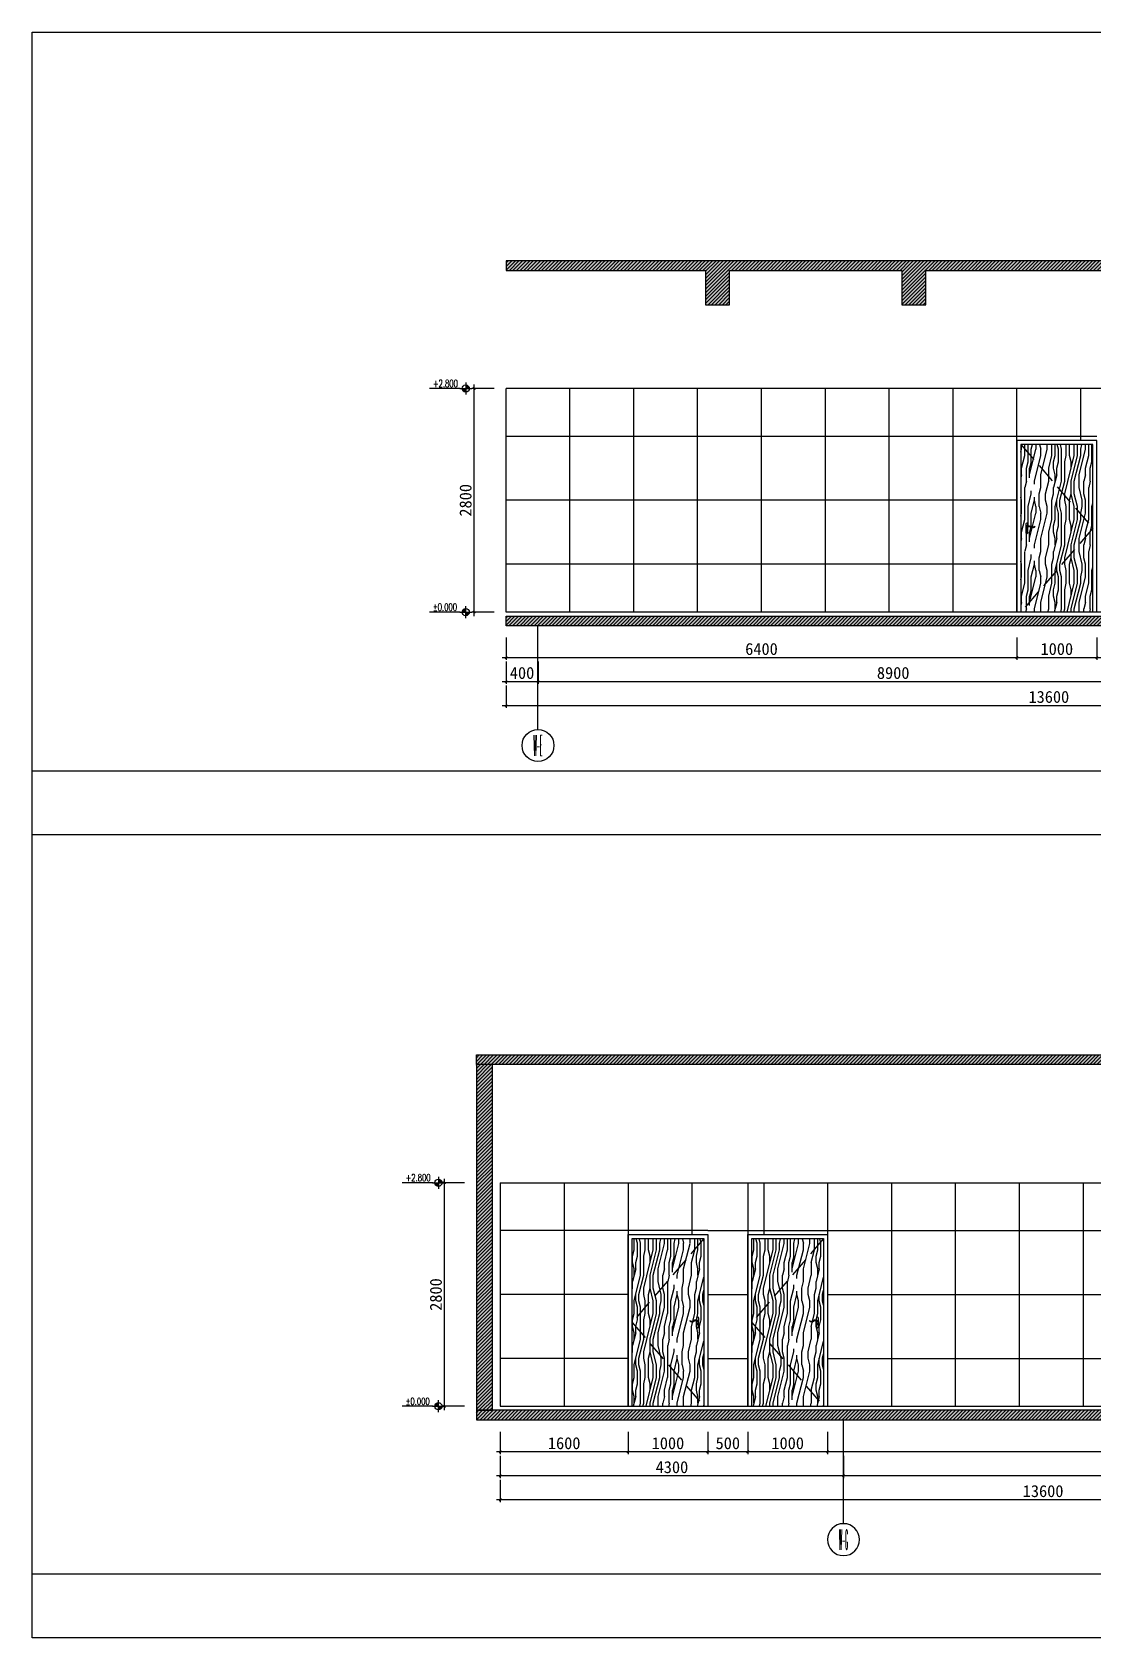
# Model space of a CAD drawing. Header units: millimetres. Extents: x 110215 to 630040, y -488650 to 141897.
# Drawn here: x 604495 to 617785, y 121786 to 141897 of the extents above; entities that cross this region are included whole.
import ezdxf
from ezdxf.enums import TextEntityAlignment as Align

# ---------------------------------------------------------------- set-up
doc = ezdxf.new("R2010")
doc.units = ezdxf.units.MM
doc.header["$LTSCALE"] = 1000
doc.linetypes.add('DASH', pattern=[0.35, 0.25, -0.1])
doc.layers.get('Defpoints').update_dxf_attribs({"color": 2})
for name, color, linetype in [('0-118标注', 2, 'Continuous'), ('0-140a立面通高转折线', 2, 'Continuous'), ('0-140c立面材料填充', 250, 'Continuous'), ('0-140d立面材料分隔', 146, 'Continuous'), ('0-140立面图剖切线', 4, 'Continuous')]:
    doc.layers.add(name, color=color, linetype=linetype)
doc.styles.add('_TCH_AXIS', font='COMPLEX', dxfattribs={"bigfont": 'GBCBIG'})
doc.styles.add('COMPLEX', font='COMPLEX')
doc.styles.add('DIM_FONT', font='SIMPLEX', dxfattribs={"width": 0.7, "bigfont": 'GBCBIG'})
doc.styles.add('黑体', font='simhei.ttf')
doc.dimstyles.new('50', dxfattribs={"dimscale": 50, "dimtxt": 3, "dimasz": 0.6, "dimexe": 0.6, "dimexo": 0.6, "dimtad": 1, "dimdec": 0, "dimdsep": 46, "dimtxsty": '黑体', "dimblk1": 'ARCHTICK', "dimblk2": 'ARCHTICK', "dimsah": 1, "dimcen": 0, "dimdle": 1, "dimclrd": 251, "dimclre": 251, "dimclrt": 2, "dimadec": 0, "dimazin": 0, "dimtfac": 1, "dimtdec": 0, "dimtix": 1, "dimtmove": 2, "dimatfit": 3, "dimldrblk": 'DOT', "dimfxl": 0, "dimtolj": 1, "dimtzin": 0, "dimarcsym": 0})
pattern_1 = [(45, (-52681, -10277.542), (-22.4506403, 22.4506403), [])]
pattern_2 = [(50, (-52681, -10277.54), (182.18467, -15.939086), [19.05, -209.55]), (355, (-52681, -10277.54), (-35.24342, 191.056845), [15.24, -167.640584]), (100.451445, (-52665.82, -10278.87), (146.941247, 175.11775), [16.19001, -178.090245]), (46.1842, (-52681, -10226.74), (271.07904, -42.04233), [28.575, -314.325]), (96.635558, (-52658.4, -10230.25), (237.40413, 247.42612), [24.28502, -267.13561]), (351.18415, (-52681, -10226.74), (237.40413, 247.42612), [22.85997, -251.45973]), (21, (-52655.6, -10239.44), (151.61439, -102.265198), [19.05, -209.55]), (326, (-52655.6, -10239.44), (61.80203, 184.187966), [15.24, -167.64]), (71.451445, (-52642.97, -10247.96), (213.41642, 81.92277), [16.19001, -178.08994]), (37.5, (-52681, -10277.54), (3.088603, 84.555039), [0, -165.608, 0, -170.18, 0, -168.275]), (7.5, (-52681, -10277.54), (66.819663, 100.180575), [0, -97.028, 0, -161.798, 0, -64.135]), (327.5, (-52737.64, -10277.54), (135.590595, -5.728744), [0, -63.5, 0, -198.12, 0, -262.89]), (317.5, (-52763.04, -10277.54), (148.129181, 25.426491), [0, -82.55, 0, -131.572, 0, -186.69])]

# ---------------------------------------------------------------- blocks, each defined once
blk = doc.blocks.new('_ArchTick')
at = {"color": 0, "linetype": 'ByBlock', "const_width": 0.4}
blk.add_lwpolyline([(-0.5, -0.5), (0.5, 0.5)], dxfattribs=at)
blk = doc.blocks.new('*D575')
at = {"color": 251, "lineweight": -2, "transparency": 16777216}
for p, q in [((610433, 134313), (610433, 134033)), ((616833, 134313), (616833, 134033)), ((610383, 134063), (616883, 134063))]:
    blk.add_line(p, q, dxfattribs=at)
at = {"layer": 'Defpoints', "color": 0, "transparency": 16777216}
for p in [(610433, 134463), (616833, 134463), (616833, 134063)]:
    blk.add_point(p, dxfattribs=at)
at = {"color": 251, "lineweight": -2, "transparency": 16777216, "xscale": 30, "yscale": 30, "zscale": 30, "rotation": 180}
blk.add_blockref('_ArchTick', (610433, 134063), dxfattribs=at)
at = {"color": 251, "lineweight": -2, "transparency": 16777216, "xscale": 30, "yscale": 30, "zscale": 30}
blk.add_blockref('_ArchTick', (616833, 134063), dxfattribs=at)
at = {"color": 2, "transparency": 16777216, "insert": (613633, 134170), "char_height": 150, "attachment_point": 5, "style": '黑体'}
blk.add_mtext('\\A1;6400', dxfattribs=at)
blk = doc.blocks.new('_DOT')
at = {"color": 0, "linetype": 'ByBlock'}
blk.add_line((-0.5, 0), (-1, 0), dxfattribs=at)
at = {"color": 0, "linetype": 'ByBlock', "const_width": 0.5}
blk.add_lwpolyline([(-0.25, 0, 1), (0.25, 0, 1)], format="xyb", close=True, dxfattribs=at)
blk = doc.blocks.new('*D576')
at = {"color": 251, "lineweight": -2, "transparency": 16777216}
for p, q in [((616833, 134313), (616833, 134033)), ((617833, 134313), (617833, 134033)), ((616783, 134063), (617883, 134063))]:
    blk.add_line(p, q, dxfattribs=at)
at = {"layer": 'Defpoints', "color": 0, "transparency": 16777216}
for p in [(616833, 134463), (617833, 134463), (617833, 134063)]:
    blk.add_point(p, dxfattribs=at)
at = {"color": 251, "lineweight": -2, "transparency": 16777216, "xscale": 30, "yscale": 30, "zscale": 30, "rotation": 180}
blk.add_blockref('_ArchTick', (616833, 134063), dxfattribs=at)
at = {"color": 251, "lineweight": -2, "transparency": 16777216, "xscale": 30, "yscale": 30, "zscale": 30}
blk.add_blockref('_ArchTick', (617833, 134063), dxfattribs=at)
at = {"color": 2, "transparency": 16777216, "insert": (617333, 134170), "char_height": 150, "attachment_point": 5, "style": '黑体'}
blk.add_mtext('\\A1;1000', dxfattribs=at)
blk = doc.blocks.new('*D581')
at = {"color": 251, "lineweight": -2, "transparency": 16777216}
for p, q in [((610433, 134013), (610433, 133733)), ((610833, 134013), (610833, 133733)), ((610383, 133763), (610883, 133763))]:
    blk.add_line(p, q, dxfattribs=at)
at = {"layer": 'Defpoints', "color": 0, "transparency": 16777216}
for p in [(610433, 134063), (610833, 134063), (610833, 133763)]:
    blk.add_point(p, dxfattribs=at)
at = {"color": 251, "lineweight": -2, "transparency": 16777216, "xscale": 30, "yscale": 30, "zscale": 30, "rotation": 180}
blk.add_blockref('_ArchTick', (610433, 133763), dxfattribs=at)
at = {"color": 251, "lineweight": -2, "transparency": 16777216, "xscale": 30, "yscale": 30, "zscale": 30}
blk.add_blockref('_ArchTick', (610833, 133763), dxfattribs=at)
at = {"color": 2, "transparency": 16777216, "insert": (610633, 133870), "char_height": 150, "attachment_point": 5, "style": '黑体'}
blk.add_mtext('\\A1;400', dxfattribs=at)
blk = doc.blocks.new('*D582')
at = {"color": 251, "lineweight": -2, "transparency": 16777216}
for p, q in [((610833, 134013), (610833, 133733)), ((619733, 134013), (619733, 133733)), ((610783, 133763), (619783, 133763))]:
    blk.add_line(p, q, dxfattribs=at)
at = {"layer": 'Defpoints', "color": 0, "transparency": 16777216}
for p in [(610833, 134063), (619733, 134063), (619733, 133763)]:
    blk.add_point(p, dxfattribs=at)
at = {"color": 251, "lineweight": -2, "transparency": 16777216, "xscale": 30, "yscale": 30, "zscale": 30, "rotation": 180}
blk.add_blockref('_ArchTick', (610833, 133763), dxfattribs=at)
at = {"color": 251, "lineweight": -2, "transparency": 16777216, "xscale": 30, "yscale": 30, "zscale": 30}
blk.add_blockref('_ArchTick', (619733, 133763), dxfattribs=at)
at = {"color": 2, "transparency": 16777216, "insert": (615283, 133870), "char_height": 150, "attachment_point": 5, "style": '黑体'}
blk.add_mtext('\\A1;8900', dxfattribs=at)
blk = doc.blocks.new('*D584')
at = {"color": 251, "lineweight": -2, "transparency": 16777216}
for p, q in [((610433, 133713), (610433, 133433)), ((624033, 133713), (624033, 133433)), ((610383, 133463), (624083, 133463))]:
    blk.add_line(p, q, dxfattribs=at)
at = {"layer": 'Defpoints', "color": 0, "transparency": 16777216}
for p in [(610433, 133763), (624033, 133763), (624033, 133463)]:
    blk.add_point(p, dxfattribs=at)
at = {"color": 251, "lineweight": -2, "transparency": 16777216, "xscale": 30, "yscale": 30, "zscale": 30, "rotation": 180}
blk.add_blockref('_ArchTick', (610433, 133463), dxfattribs=at)
at = {"color": 251, "lineweight": -2, "transparency": 16777216, "xscale": 30, "yscale": 30, "zscale": 30}
blk.add_blockref('_ArchTick', (624033, 133463), dxfattribs=at)
at = {"color": 2, "transparency": 16777216, "insert": (617233, 133570), "char_height": 150, "attachment_point": 5, "style": '黑体'}
blk.add_mtext('\\A1;13600', dxfattribs=at)
blk = doc.blocks.new('_AXISO')
blk.add_circle((0, 0), 0.5)
at = {"style": 'COMPLEX', "width": 1.041667}
blk.add_attdef('A', text='', height=0.56, dxfattribs=at).set_placement((-0.25, -0.28), (0.25, -0.28), align=Align.FIT)
blk = doc.blocks.new('*D585')
at = {"color": 251, "lineweight": -2, "transparency": 16777216}
for p, q in [((610283, 137433), (610003, 137433)), ((610033, 134583), (610033, 137483)), ((610283, 134633), (610003, 134633))]:
    blk.add_line(p, q, dxfattribs=at)
at = {"layer": 'Defpoints', "color": 0, "transparency": 16777216}
for p in [(610033, 137433), (610433, 137433), (610433, 134633)]:
    blk.add_point(p, dxfattribs=at)
at = {"color": 251, "lineweight": -2, "transparency": 16777216, "xscale": 30, "yscale": 30, "zscale": 30}
for p, rotation in [((610033, 137433), 90), ((610033, 134633), 270)]:
    blk.add_blockref('_ArchTick', p, dxfattribs=dict(at, rotation=rotation))
at = {"color": 2, "transparency": 16777216, "insert": (609926, 136033), "char_height": 150, "attachment_point": 5, "rotation": 90, "style": '黑体'}
blk.add_mtext('\\A1;2800', dxfattribs=at)
blk = doc.blocks.new('*D586')
at = {"color": 251, "lineweight": -2, "transparency": 16777216}
for p, q in [((614461, 124366), (614461, 124086)), ((623961, 124366), (623961, 124086)), ((624011, 124116), (614411, 124116))]:
    blk.add_line(p, q, dxfattribs=at)
at = {"layer": 'Defpoints', "color": 0, "transparency": 16777216}
for p in [(614461, 124516), (623961, 124516), (614461, 124116)]:
    blk.add_point(p, dxfattribs=at)
at = {"color": 251, "lineweight": -2, "transparency": 16777216, "xscale": 30, "yscale": 30, "zscale": 30, "rotation": 180}
blk.add_blockref('_ArchTick', (614461, 124116), dxfattribs=at)
at = {"color": 251, "lineweight": -2, "transparency": 16777216, "xscale": 30, "yscale": 30, "zscale": 30}
blk.add_blockref('_ArchTick', (623961, 124116), dxfattribs=at)
at = {"color": 2, "transparency": 16777216, "insert": (619211, 124223), "char_height": 150, "attachment_point": 5, "style": '黑体'}
blk.add_mtext('\\A1;9500', dxfattribs=at)
blk = doc.blocks.new('*D587')
at = {"color": 251, "lineweight": -2, "transparency": 16777216}
for p, q in [((612961, 124366), (612961, 124086)), ((613461, 124366), (613461, 124086)), ((613511, 124116), (612911, 124116))]:
    blk.add_line(p, q, dxfattribs=at)
at = {"layer": 'Defpoints', "color": 0, "transparency": 16777216}
for p in [(612961, 124516), (613461, 124516), (612961, 124116)]:
    blk.add_point(p, dxfattribs=at)
at = {"color": 251, "lineweight": -2, "transparency": 16777216, "xscale": 30, "yscale": 30, "zscale": 30, "rotation": 180}
blk.add_blockref('_ArchTick', (612961, 124116), dxfattribs=at)
at = {"color": 251, "lineweight": -2, "transparency": 16777216, "xscale": 30, "yscale": 30, "zscale": 30}
blk.add_blockref('_ArchTick', (613461, 124116), dxfattribs=at)
at = {"color": 2, "transparency": 16777216, "insert": (613211, 124223), "char_height": 150, "attachment_point": 5, "style": '黑体'}
blk.add_mtext('\\A1;500', dxfattribs=at)
blk = doc.blocks.new('*D588')
at = {"color": 251, "lineweight": -2, "transparency": 16777216}
for p, q in [((611961, 124366), (611961, 124086)), ((612961, 124366), (612961, 124086)), ((613011, 124116), (611911, 124116))]:
    blk.add_line(p, q, dxfattribs=at)
at = {"layer": 'Defpoints', "color": 0, "transparency": 16777216}
for p in [(611961, 124516), (612961, 124516), (611961, 124116)]:
    blk.add_point(p, dxfattribs=at)
at = {"color": 251, "lineweight": -2, "transparency": 16777216, "xscale": 30, "yscale": 30, "zscale": 30, "rotation": 180}
blk.add_blockref('_ArchTick', (611961, 124116), dxfattribs=at)
at = {"color": 251, "lineweight": -2, "transparency": 16777216, "xscale": 30, "yscale": 30, "zscale": 30}
blk.add_blockref('_ArchTick', (612961, 124116), dxfattribs=at)
at = {"color": 2, "transparency": 16777216, "insert": (612461, 124223), "char_height": 150, "attachment_point": 5, "style": '黑体'}
blk.add_mtext('\\A1;1000', dxfattribs=at)
blk = doc.blocks.new('*D589')
at = {"color": 251, "lineweight": -2, "transparency": 16777216}
for p, q in [((610361, 124366), (610361, 124086)), ((611961, 124366), (611961, 124086)), ((612011, 124116), (610311, 124116))]:
    blk.add_line(p, q, dxfattribs=at)
at = {"layer": 'Defpoints', "color": 0, "transparency": 16777216}
for p in [(610361, 124516), (611961, 124516), (610361, 124116)]:
    blk.add_point(p, dxfattribs=at)
at = {"color": 251, "lineweight": -2, "transparency": 16777216, "xscale": 30, "yscale": 30, "zscale": 30, "rotation": 180}
blk.add_blockref('_ArchTick', (610361, 124116), dxfattribs=at)
at = {"color": 251, "lineweight": -2, "transparency": 16777216, "xscale": 30, "yscale": 30, "zscale": 30}
blk.add_blockref('_ArchTick', (611961, 124116), dxfattribs=at)
at = {"color": 2, "transparency": 16777216, "insert": (611161, 124223), "char_height": 150, "attachment_point": 5, "style": '黑体'}
blk.add_mtext('\\A1;1600', dxfattribs=at)
blk = doc.blocks.new('*D591')
at = {"color": 251, "lineweight": -2, "transparency": 16777216}
for p, q in [((614661, 124066), (614661, 123786)), ((623561, 124066), (623561, 123786)), ((623611, 123816), (614611, 123816))]:
    blk.add_line(p, q, dxfattribs=at)
at = {"layer": 'Defpoints', "color": 0, "transparency": 16777216}
for p in [(614661, 124116), (623561, 124116), (614661, 123816)]:
    blk.add_point(p, dxfattribs=at)
at = {"color": 251, "lineweight": -2, "transparency": 16777216, "xscale": 30, "yscale": 30, "zscale": 30, "rotation": 180}
blk.add_blockref('_ArchTick', (614661, 123816), dxfattribs=at)
at = {"color": 251, "lineweight": -2, "transparency": 16777216, "xscale": 30, "yscale": 30, "zscale": 30}
blk.add_blockref('_ArchTick', (623561, 123816), dxfattribs=at)
at = {"color": 2, "transparency": 16777216, "insert": (619111, 123923), "char_height": 150, "attachment_point": 5, "style": '黑体'}
blk.add_mtext('\\A1;8900', dxfattribs=at)
blk = doc.blocks.new('*D592')
at = {"color": 251, "lineweight": -2, "transparency": 16777216}
for p, q in [((610361, 124066), (610361, 123786)), ((614661, 124066), (614661, 123786)), ((614711, 123816), (610311, 123816))]:
    blk.add_line(p, q, dxfattribs=at)
at = {"layer": 'Defpoints', "color": 0, "transparency": 16777216}
for p in [(610361, 124116), (614661, 124116), (610361, 123816)]:
    blk.add_point(p, dxfattribs=at)
at = {"color": 251, "lineweight": -2, "transparency": 16777216, "xscale": 30, "yscale": 30, "zscale": 30, "rotation": 180}
blk.add_blockref('_ArchTick', (610361, 123816), dxfattribs=at)
at = {"color": 251, "lineweight": -2, "transparency": 16777216, "xscale": 30, "yscale": 30, "zscale": 30}
blk.add_blockref('_ArchTick', (614661, 123816), dxfattribs=at)
at = {"color": 2, "transparency": 16777216, "insert": (612511, 123923), "char_height": 150, "attachment_point": 5, "style": '黑体'}
blk.add_mtext('\\A1;4300', dxfattribs=at)
blk = doc.blocks.new('*D593')
at = {"color": 251, "lineweight": -2, "transparency": 16777216}
for p, q in [((610361, 123766), (610361, 123486)), ((623961, 123766), (623961, 123486)), ((624011, 123516), (610311, 123516))]:
    blk.add_line(p, q, dxfattribs=at)
at = {"layer": 'Defpoints', "color": 0, "transparency": 16777216}
for p in [(610361, 123816), (623961, 123816), (610361, 123516)]:
    blk.add_point(p, dxfattribs=at)
at = {"color": 251, "lineweight": -2, "transparency": 16777216, "xscale": 30, "yscale": 30, "zscale": 30, "rotation": 180}
blk.add_blockref('_ArchTick', (610361, 123516), dxfattribs=at)
at = {"color": 251, "lineweight": -2, "transparency": 16777216, "xscale": 30, "yscale": 30, "zscale": 30}
blk.add_blockref('_ArchTick', (623961, 123516), dxfattribs=at)
at = {"color": 2, "transparency": 16777216, "insert": (617161, 123623), "char_height": 150, "attachment_point": 5, "style": '黑体'}
blk.add_mtext('\\A1;13600', dxfattribs=at)
blk = doc.blocks.new('*D594')
at = {"color": 251, "lineweight": -2, "transparency": 16777216}
for p, q in [((609661, 124636), (609661, 127536)), ((609911, 127486), (609631, 127486)), ((609911, 124686), (609631, 124686))]:
    blk.add_line(p, q, dxfattribs=at)
at = {"layer": 'Defpoints', "color": 0, "transparency": 16777216}
for p in [(609661, 127486), (610061, 127486), (610061, 124686)]:
    blk.add_point(p, dxfattribs=at)
at = {"color": 251, "lineweight": -2, "transparency": 16777216, "xscale": 30, "yscale": 30, "zscale": 30}
for p, rotation in [((609661, 127486), 90), ((609661, 124686), 270)]:
    blk.add_blockref('_ArchTick', p, dxfattribs=dict(at, rotation=rotation))
at = {"color": 2, "transparency": 16777216, "insert": (609554, 126086), "char_height": 150, "attachment_point": 5, "rotation": 90, "style": '黑体'}
blk.add_mtext('\\A1;2800', dxfattribs=at)
blk = doc.blocks.new('*D595')
at = {"color": 251, "lineweight": -2, "transparency": 16777216}
for p, q in [((613461, 124366), (613461, 124086)), ((614461, 124366), (614461, 124086)), ((614511, 124116), (613411, 124116))]:
    blk.add_line(p, q, dxfattribs=at)
at = {"layer": 'Defpoints', "color": 0, "transparency": 16777216}
for p in [(613461, 124516), (614461, 124516), (613461, 124116)]:
    blk.add_point(p, dxfattribs=at)
at = {"color": 251, "lineweight": -2, "transparency": 16777216, "xscale": 30, "yscale": 30, "zscale": 30, "rotation": 180}
blk.add_blockref('_ArchTick', (613461, 124116), dxfattribs=at)
at = {"color": 251, "lineweight": -2, "transparency": 16777216, "xscale": 30, "yscale": 30, "zscale": 30}
blk.add_blockref('_ArchTick', (614461, 124116), dxfattribs=at)
at = {"color": 2, "transparency": 16777216, "insert": (613961, 124223), "char_height": 150, "attachment_point": 5, "style": '黑体'}
blk.add_mtext('\\A1;1000', dxfattribs=at)
blk = doc.blocks.new('*U702')
at = {"extrusion": (0, 0, -1)}
for points in [[(0, 0), (1.5, 0, 0.414214), (0, 1.5)], [(0, 0), (-1.5, 0, 0.414214), (0, -1.5)]]:
    blk.add_hatch(color=256, dxfattribs=at).paths.add_polyline_path(points)
for p, q in [((-2.25, 0), (-15.09, 0)), ((-2.52, 0), (2.52, 0)), ((0, -2.52), (0, 2.52))]:
    blk.add_line(p, q)
blk.add_circle((0, 0), 1.5)
at = {"style": 'DIM_FONT', "width": 0.7, "flags": 8}
blk.add_attdef('%%P0.000', (-13.68, -0.59), '', height=3, dxfattribs=at)
blk = doc.blocks.new('*U703')
at = {"extrusion": (0, 0, -1)}
for points in [[(0, 0), (1.5, 0, -0.414214), (0, -1.5)], [(0, 0), (-1.5, 0, -0.414214), (0, 1.5)]]:
    blk.add_hatch(color=256, dxfattribs=at).paths.add_polyline_path(points)
for p, q in [((-2.25, 0), (-15.09, 0)), ((-2.52, 0), (2.52, 0)), ((0, 2.52), (0, -2.52))]:
    blk.add_line(p, q)
blk.add_circle((0, 0), 1.5)
at = {"style": 'DIM_FONT', "width": 0.7, "flags": 8}
blk.add_attdef('%%P0.000', (-13.68, 0.59), '', height=3, dxfattribs=at)
blk = doc.blocks.new('门拉手-2')
at = {"color": 4}
for p, q in [((-10, 6), (-10, 30)), ((10, -63), (10, 30)), ((-10, -63), (-10, 0))]:
    blk.add_line(p, q, dxfattribs=at)
at = {"color": 8}
for p, q in [((-2, -27), (-2, -39)), ((-2, -39), (2, -39)), ((2, -27), (2, -39))]:
    blk.add_line(p, q, dxfattribs=at)
for centre, radius in [((0, 0), 7.5), ((0, -23), 3.75)]:
    blk.add_circle(centre, radius, dxfattribs=at)
for centre, radius, start, end in [((-82, 1), 1.43, 54.3956, 226.4412), ((-62, 28), 32.3, 233.0421, 307.7382), ((-22, -24), 33, 60.1153, 127.3422), ((-22, -31), 33, 62.8202, 127.3422), ((-61, 17), 28.5, 217.9283, 310.3521)]:
    blk.add_arc(centre, radius, start, end, dxfattribs=at)
at = {"color": 4}
for centre, start, end in [((-5, 30), 90, 180), ((0, 35), 0, 180), ((5, 30), 0, 90), ((-5, -63), 180, 270), ((0, -68), 180, 0), ((5, -63), 270, 0)]:
    blk.add_arc(centre, 5, start, end, dxfattribs=at)

msp = doc.modelspace()

# ---------------------------------------------------------------- hatches: boundary and pattern name
h = msp.add_hatch()
h.set_pattern_fill('ANSI31', color=250, scale=10)
h.set_pattern_definition([(45, (-26994.02, -330.928), (-22.4506403, 22.4506403), [])])
h.paths.add_polyline_path([(610432.8, 139032.7), (610432.8, 138912.7), (612932.8, 138912.7), (612932.8, 138482.7), (613232.8, 138482.7), (613232.8, 138912.7), (615390.7, 138912.7), (615390.7, 138482.7), (615690.7, 138482.7), (615690.7, 138912.7), (624332.7, 138912.7), (624332.7, 139032.7)])
h.paths.add_polyline_path([(610432.8, 134582.7), (624332.7, 134582.7), (624332.7, 134462.7), (610432.8, 134462.7)])
h = msp.add_hatch()
h.set_pattern_fill('ANSI31', color=250, scale=10)
h.set_pattern_definition(pattern_1)
h.paths.add_polyline_path([(623960.7, 129086.1), (623960.7, 128966.1), (621460.7, 128966.1), (621460.7, 128536.1), (621160.7, 128536.1), (621160.7, 128966.1), (619002.8, 128966.1), (619002.8, 128536.1), (618702.8, 128536.1), (618702.8, 128966.1), (610060.9, 128966.1), (610060.9, 129086.1)])
h.paths.add_polyline_path([(623960.7, 124636.1), (610060.9, 124636.1), (610060.9, 124516.1), (623960.7, 124516.1)])
h = msp.add_hatch()
h.set_pattern_fill('ANSI31', color=250, scale=10)
h.set_pattern_definition(pattern_1)
h.paths.add_polyline_path([(610260.9, 128966.1), (610060.9, 128966.1), (610060.9, 124636.1), (610260.9, 124636.1)])
at = {"layer": '0-140c立面材料填充'}
h = msp.add_hatch(dxfattribs=at)
h.set_pattern_fill('AR-CONC', color=256)
h.set_pattern_definition([(50, (-26994.02, -330.93), (182.18467, -15.939086), [19.05, -209.55]), (355, (-26994.02, -330.93), (-35.24342, 191.056845), [15.24, -167.640584]), (100.451445, (-26978.84, -332.26), (146.941247, 175.11775), [16.19001, -178.090245]), (46.1842, (-26994.02, -280.13), (271.07904, -42.04233), [28.575, -314.325]), (96.635558, (-26971.43, -283.63), (237.40413, 247.42612), [24.28502, -267.13561]), (351.18415, (-26994.02, -280.13), (237.40413, 247.42612), [22.85997, -251.45973]), (21, (-26968.62, -292.83), (151.61439, -102.265198), [19.05, -209.55]), (326, (-26968.62, -292.83), (61.80203, 184.187966), [15.24, -167.64]), (71.451445, (-26955.99, -301.35), (213.41642, 81.92277), [16.19001, -178.08994]), (37.5, (-26994.02, -330.93), (3.088603, 84.555039), [0, -165.608, 0, -170.18, 0, -168.275]), (7.5, (-26994.02, -330.93), (66.819663, 100.180575), [0, -97.028, 0, -161.798, 0, -64.135]), (327.5, (-27050.66, -330.93), (135.590595, -5.728744), [0, -63.5, 0, -198.12, 0, -262.89]), (317.5, (-27076.06, -330.93), (148.129181, 25.42649), [0, -82.55, 0, -131.572, 0, -186.69])])
h.paths.add_polyline_path([(610432.8, 139032.7), (610432.8, 138912.7), (612932.8, 138912.7), (612932.8, 138482.7), (613232.8, 138482.7), (613232.8, 138912.7), (615390.7, 138912.7), (615390.7, 138482.7), (615690.7, 138482.7), (615690.7, 138912.7), (624332.7, 138912.7), (624332.7, 139032.7)])
h.paths.add_polyline_path([(610432.8, 134582.7), (624332.7, 134582.7), (624332.7, 134462.7), (610432.8, 134462.7)])
h = msp.add_hatch(dxfattribs=at)
h.set_pattern_fill('AR-CONC', color=256)
h.set_pattern_definition(pattern_2)
h.paths.add_polyline_path([(623960.7, 129086.1), (623960.7, 128966.1), (621460.7, 128966.1), (621460.7, 128536.1), (621160.7, 128536.1), (621160.7, 128966.1), (619002.8, 128966.1), (619002.8, 128536.1), (618702.8, 128536.1), (618702.8, 128966.1), (610060.9, 128966.1), (610060.9, 129086.1)])
h.paths.add_polyline_path([(623960.7, 124636.1), (610060.9, 124636.1), (610060.9, 124516.1), (623960.7, 124516.1)])
h = msp.add_hatch(dxfattribs=at)
h.set_pattern_fill('AR-CONC', color=256)
h.set_pattern_definition(pattern_2)
h.paths.add_polyline_path([(610260.9, 128966.1), (610060.9, 128966.1), (610060.9, 124636.1), (610260.9, 124636.1)])
at = {"layer": '0-140d立面材料分隔'}
h = msp.add_hatch(dxfattribs=at)
h.set_pattern_fill('8PANEL', color=250, scale=800, angle=90)
h.set_pattern_definition([(90, (315531.6, -61406.8), (-800, 5e-14), [160, -240, 80, -320]), (90, (315511.6, -60846.8), (-800, 5e-14), [160, -640]), (90, (315471.6, -60926.8), (-800, 5e-14), [80, -720]), (90, (315451.6, -61366.8), (-800, 5e-14), [40, -560, 40, -160]), (90, (315411.6, -61086.8), (-800, 5e-14), [160, -240, 40, -360]), (90, (315391.6, -61286.8), (-800, 5e-14), [120, -680]), (90, (315371.6, -61086.8), (-800, 5e-14), [240, -560]), (90, (315351.6, -61326.8), (-800, 5e-14), [160, -640]), (90, (315331.6, -61006.8), (-800, 5e-14), [400, -400]), (90, (315291.6, -61246.8), (-800, 5e-14), [80, -240, 160, -320]), (90, (315271.6, -60686.8), (-800, 5e-14), [160, -640]), (90, (315251.6, -60846.8), (-800, 5e-14), [80, -720]), (90, (315231.6, -61006.8), (-800, 5e-14), [80, -720]), (90, (315211.6, -61406.8), (-800, 5e-14), [160, -640]), (90, (315191.6, -61006.8), (-800, 5e-14), [160, -640]), (90, (315151.6, -61006.8), (-800, 5e-14), [160, -160, 160, -320]), (90, (315111.6, -61166.8), (-800, 5e-14), [80, -400, 160, -160]), (90, (315091.6, -61006.8), (-800, 5e-14), [240, -560]), (90, (315051.6, -61006.8), (-800, 5e-14), [160, -640]), (90, (315031.6, -61326.8), (-800, 5e-14), [240, -320, 80, -160]), (90, (314991.6, -61326.8), (-800, 5e-14), [400, -400]), (90, (314971.6, -60846.8), (-800, 5e-14), [80, -720]), (90, (314951.6, -61086.8), (-800, 5e-14), [160, -640]), (90, (314931.6, -61246.8), (-800, 5e-14), [80, -320, 80, -320]), (90, (314911.6, -61326.8), (-800, 5e-14), [80, -240, 160, -320]), (90, (314891.6, -61166.8), (-800, 5e-14), [80, -400, 80, -240]), (90, (314871.6, -61006.8), (-800, 5e-14), [240, -560]), (90, (314831.6, -61326.8), (-800, 5e-14), [160, -640]), (90, (314811.6, -60926.8), (-800, 5e-14), [80, -720]), (90, (314791.6, -60766.8), (-800, 5e-14), [80, -720]), (104.036243, (315471.59, -60846.79), (3e-08, 800), [82.4, -3216.0844]), (104.036243, (315291.59, -60766.79), (3e-08, 800), [82.4, -3216.0844]), (104.036243, (314811.59, -60846.79), (3e-08, 800), [82.4, -3216.0844]), (104.036243, (315111.59, -61086.79), (3e-08, 800), [82.4, -3216.0844]), (104.036243, (314991.59, -60926.79), (3e-08, 800), [82.4, -3216.0844]), (104.036243, (315051.59, -60846.79), (3e-08, 800), [82.4, -3216.0844]), (104.036243, (314911.59, -61246.79), (3e-08, 800), [82.4, -3216.0844]), (104.036243, (314951.59, -60926.79), (3e-08, 800), [82.4, -3216.0844]), (104.036243, (315251.59, -60766.79), (3e-08, 800), [164.8, -3133.6844]), (104.036243, (315191.59, -60846.79), (3e-08, 800), [164.8, -3133.6844]), (104.036243, (315151.59, -60846.79), (3e-08, 800), [164.8, -3133.6844]), (255.963757, (315411.59, -61086.79), (3e-08, -800), [82.4, -164.8, 82.4, -2968.8844]), (255.963757, (315291.59, -61246.79), (3e-08, -800), [82.4, -3216.0844]), (255.963757, (314931.59, -61246.79), (3e-08, -800), [164.8, -3133.6844]), (284.036243, (315511.59, -60846.79), (-3e-08, -800), [82.4, -3216.0844]), (75.963757, (315511.59, -60686.79), (-3e-08, 800), [82.4, -3216.0844]), (75.963757, (315231.59, -60926.79), (-3e-08, 800), [82.4, -3216.0844]), (75.963757, (315091.59, -60766.79), (-3e-08, 800), [82.4, -3216.0844]), (75.963757, (315031.59, -61086.79), (-3e-08, 800), [82.4, -3216.0844]), (75.963757, (314931.59, -61166.79), (-3e-08, 800), [82.4, -3216.0844]), (75.963757, (314891.59, -61086.79), (-3e-08, 800), [82.4, -3216.0844]), (75.963757, (315031.59, -61086.79), (-3e-08, 800), [82.4, -3216.0844]), (75.963757, (314911.59, -60846.79), (-3e-08, 800), [329.6, -2968.8844]), (75.963757, (315451.59, -61326.79), (-3e-08, 800), [329.6, -2968.8844]), (75.963757, (315391.59, -61246.79), (-3e-08, 800), [329.6, -2968.8844]), (75.963757, (315351.59, -61166.79), (-3e-08, 800), [82.4, -164.8, 164.8, -2886.4844]), (75.963757, (315291.59, -61166.79), (-3e-08, 800), [164.8, -164.8, 164.8, -2804.0844]), (75.963757, (315211.59, -61246.79), (-3e-08, 800), [329.6, -2968.8844]), (75.963757, (315151.59, -61326.79), (-3e-08, 800), [329.6, -2968.8844]), (75.963757, (315111.59, -61326.79), (-3e-08, 800), [329.6, -2968.8844]), (75.963757, (314871.59, -60766.79), (-3e-08, 800), [82.4, -3216.0844]), (75.96377, (314791.59, -60686.79), (-0.00015, 800), [164.8, -3133.6844]), (75.96377, (314831.59, -61166.79), (-0.00015, 800), [164.8, -3133.6844]), (75.96376, (315531.59, -61246.79), (-1e-05, 800), [329.6, -2968.8844]), (75.96376, (314971.59, -60766.79), (-1e-05, 800), [247.2, -3051.2844]), (75.96376, (315031.59, -60686.79), (-1e-05, 800), [494.4, -2804.0844])])
h.paths.add_polyline_path([(616882.6, 136731.7), (617782.6, 136731.7), (617782.6, 134632.7)], flags=17)
h.paths.add_polyline_path([(617782.6, 134632.7), (616882.6, 134631.7), (616882.6, 136731.7)])
h = msp.add_hatch(dxfattribs=at)
h.set_pattern_fill('8PANEL', color=250, scale=800, angle=90)
h.set_pattern_definition([(90, (307056.95, -71353.4), (-800, 5e-14), [160, -240, 80, -320]), (90, (307036.95, -70793.4), (-800, 5e-14), [160, -640]), (90, (306996.95, -70873.4), (-800, 5e-14), [80, -720]), (90, (306976.95, -71313.4), (-800, 5e-14), [40, -560, 40, -160]), (90, (306936.95, -71033.4), (-800, 5e-14), [160, -240, 40, -360]), (90, (306916.95, -71233.4), (-800, 5e-14), [120, -680]), (90, (306896.95, -71033.4), (-800, 5e-14), [240, -560]), (90, (306876.95, -71273.4), (-800, 5e-14), [160, -640]), (90, (306856.95, -70953.4), (-800, 5e-14), [400, -400]), (90, (306816.95, -71193.4), (-800, 5e-14), [80, -240, 160, -320]), (90, (306796.95, -70633.4), (-800, 5e-14), [160, -640]), (90, (306776.95, -70793.4), (-800, 5e-14), [80, -720]), (90, (306756.95, -70953.4), (-800, 5e-14), [80, -720]), (90, (306736.95, -71353.4), (-800, 5e-14), [160, -640]), (90, (306716.95, -70953.4), (-800, 5e-14), [160, -640]), (90, (306676.95, -70953.4), (-800, 5e-14), [160, -160, 160, -320]), (90, (306636.95, -71113.4), (-800, 5e-14), [80, -400, 160, -160]), (90, (306616.95, -70953.4), (-800, 5e-14), [240, -560]), (90, (306576.95, -70953.4), (-800, 5e-14), [160, -640]), (90, (306556.95, -71273.4), (-800, 5e-14), [240, -320, 80, -160]), (90, (306516.95, -71273.4), (-800, 5e-14), [400, -400]), (90, (306496.95, -70793.4), (-800, 5e-14), [80, -720]), (90, (306476.95, -71033.4), (-800, 5e-14), [160, -640]), (90, (306456.95, -71193.4), (-800, 5e-14), [80, -320, 80, -320]), (90, (306436.95, -71273.4), (-800, 5e-14), [80, -240, 160, -320]), (90, (306416.95, -71113.4), (-800, 5e-14), [80, -400, 80, -240]), (90, (306396.95, -70953.4), (-800, 5e-14), [240, -560]), (90, (306356.95, -71273.4), (-800, 5e-14), [160, -640]), (90, (306336.95, -70873.4), (-800, 5e-14), [80, -720]), (90, (306316.95, -70713.4), (-800, 5e-14), [80, -720]), (104.036243, (306996.95, -70793.4), (3e-08, 800), [82.4, -3216.0844]), (104.036243, (306816.95, -70713.4), (3e-08, 800), [82.4, -3216.0844]), (104.036243, (306336.95, -70793.4), (3e-08, 800), [82.4, -3216.0844]), (104.036243, (306636.95, -71033.4), (3e-08, 800), [82.4, -3216.0844]), (104.036243, (306516.95, -70873.4), (3e-08, 800), [82.4, -3216.0844]), (104.036243, (306576.95, -70793.4), (3e-08, 800), [82.4, -3216.0844]), (104.036243, (306436.95, -71193.4), (3e-08, 800), [82.4, -3216.0844]), (104.036243, (306476.95, -70873.4), (3e-08, 800), [82.4, -3216.0844]), (104.036243, (306776.95, -70713.4), (3e-08, 800), [164.8, -3133.6844]), (104.036243, (306716.95, -70793.4), (3e-08, 800), [164.8, -3133.6844]), (104.036243, (306676.95, -70793.4), (3e-08, 800), [164.8, -3133.6844]), (255.963757, (306936.95, -71033.4), (3e-08, -800), [82.4, -164.8, 82.4, -2968.8844]), (255.963757, (306816.95, -71193.4), (3e-08, -800), [82.4, -3216.0844]), (255.963757, (306456.95, -71193.4), (3e-08, -800), [164.8, -3133.6844]), (284.036243, (307036.95, -70793.4), (-3e-08, -800), [82.4, -3216.0844]), (75.963757, (307036.95, -70633.4), (-3e-08, 800), [82.4, -3216.0844]), (75.963757, (306756.95, -70873.4), (-3e-08, 800), [82.4, -3216.0844]), (75.963757, (306616.95, -70713.4), (-3e-08, 800), [82.4, -3216.0844]), (75.963757, (306556.95, -71033.4), (-3e-08, 800), [82.4, -3216.0844]), (75.963757, (306456.95, -71113.4), (-3e-08, 800), [82.4, -3216.0844]), (75.963757, (306416.95, -71033.4), (-3e-08, 800), [82.4, -3216.0844]), (75.963757, (306556.95, -71033.4), (-3e-08, 800), [82.4, -3216.0844]), (75.963757, (306436.95, -70793.4), (-3e-08, 800), [329.6, -2968.8844]), (75.963757, (306976.95, -71273.4), (-3e-08, 800), [329.6, -2968.8844]), (75.963757, (306916.95, -71193.4), (-3e-08, 800), [329.6, -2968.8844]), (75.963757, (306876.95, -71113.4), (-3e-08, 800), [82.4, -164.8, 164.8, -2886.4844]), (75.963757, (306816.95, -71113.4), (-3e-08, 800), [164.8, -164.8, 164.8, -2804.0844]), (75.963757, (306736.95, -71193.4), (-3e-08, 800), [329.6, -2968.8844]), (75.963757, (306676.95, -71273.4), (-3e-08, 800), [329.6, -2968.8844]), (75.963757, (306636.95, -71273.4), (-3e-08, 800), [329.6, -2968.8844]), (75.963757, (306396.95, -70713.4), (-3e-08, 800), [82.4, -3216.0844]), (75.96377, (306316.95, -70633.4), (-0.00015, 800), [164.8, -3133.6844]), (75.96377, (306356.95, -71113.4), (-0.00015, 800), [164.8, -3133.6844]), (75.96376, (307056.95, -71193.4), (-1e-05, 800), [329.6, -2968.8844]), (75.96376, (306496.95, -70713.4), (-1e-05, 800), [247.2, -3051.2844]), (75.96376, (306556.95, -70633.4), (-1e-05, 800), [494.4, -2804.0844])])
h.paths.add_polyline_path([(612911.1, 126785.1), (612011.1, 126785.1), (612011.1, 124686.1)], flags=17)
h.paths.add_polyline_path([(612011.1, 124686.1), (612911.1, 124685.1), (612911.1, 126785.1)])
h = msp.add_hatch(dxfattribs=at)
h.set_pattern_fill('8PANEL', color=250, scale=800, angle=90)
h.set_pattern_definition([(90, (308556.96, -71353.4), (-800, 5e-14), [160, -240, 80, -320]), (90, (308536.96, -70793.4), (-800, 5e-14), [160, -640]), (90, (308496.96, -70873.4), (-800, 5e-14), [80, -720]), (90, (308476.96, -71313.4), (-800, 5e-14), [40, -560, 40, -160]), (90, (308436.96, -71033.4), (-800, 5e-14), [160, -240, 40, -360]), (90, (308416.96, -71233.4), (-800, 5e-14), [120, -680]), (90, (308396.96, -71033.4), (-800, 5e-14), [240, -560]), (90, (308376.96, -71273.4), (-800, 5e-14), [160, -640]), (90, (308356.96, -70953.4), (-800, 5e-14), [400, -400]), (90, (308316.96, -71193.4), (-800, 5e-14), [80, -240, 160, -320]), (90, (308296.96, -70633.4), (-800, 5e-14), [160, -640]), (90, (308276.96, -70793.4), (-800, 5e-14), [80, -720]), (90, (308256.96, -70953.4), (-800, 5e-14), [80, -720]), (90, (308236.96, -71353.4), (-800, 5e-14), [160, -640]), (90, (308216.96, -70953.4), (-800, 5e-14), [160, -640]), (90, (308176.96, -70953.4), (-800, 5e-14), [160, -160, 160, -320]), (90, (308136.96, -71113.4), (-800, 5e-14), [80, -400, 160, -160]), (90, (308116.96, -70953.4), (-800, 5e-14), [240, -560]), (90, (308076.96, -70953.4), (-800, 5e-14), [160, -640]), (90, (308056.96, -71273.4), (-800, 5e-14), [240, -320, 80, -160]), (90, (308016.96, -71273.4), (-800, 5e-14), [400, -400]), (90, (307996.96, -70793.4), (-800, 5e-14), [80, -720]), (90, (307976.96, -71033.4), (-800, 5e-14), [160, -640]), (90, (307956.96, -71193.4), (-800, 5e-14), [80, -320, 80, -320]), (90, (307936.96, -71273.4), (-800, 5e-14), [80, -240, 160, -320]), (90, (307916.96, -71113.4), (-800, 5e-14), [80, -400, 80, -240]), (90, (307896.96, -70953.4), (-800, 5e-14), [240, -560]), (90, (307856.96, -71273.4), (-800, 5e-14), [160, -640]), (90, (307836.96, -70873.4), (-800, 5e-14), [80, -720]), (90, (307816.96, -70713.4), (-800, 5e-14), [80, -720]), (104.036243, (308496.96, -70793.4), (3e-08, 800), [82.4, -3216.0844]), (104.036243, (308316.96, -70713.4), (3e-08, 800), [82.4, -3216.0844]), (104.036243, (307836.96, -70793.4), (3e-08, 800), [82.4, -3216.0844]), (104.036243, (308136.96, -71033.4), (3e-08, 800), [82.4, -3216.0844]), (104.036243, (308016.96, -70873.4), (3e-08, 800), [82.4, -3216.0844]), (104.036243, (308076.96, -70793.4), (3e-08, 800), [82.4, -3216.0844]), (104.036243, (307936.96, -71193.4), (3e-08, 800), [82.4, -3216.0844]), (104.036243, (307976.96, -70873.4), (3e-08, 800), [82.4, -3216.0844]), (104.036243, (308276.96, -70713.4), (3e-08, 800), [164.8, -3133.6844]), (104.036243, (308216.96, -70793.4), (3e-08, 800), [164.8, -3133.6844]), (104.036243, (308176.96, -70793.4), (3e-08, 800), [164.8, -3133.6844]), (255.963757, (308436.96, -71033.4), (3e-08, -800), [82.4, -164.8, 82.4, -2968.8844]), (255.963757, (308316.96, -71193.4), (3e-08, -800), [82.4, -3216.0844]), (255.963757, (307956.96, -71193.4), (3e-08, -800), [164.8, -3133.6844]), (284.036243, (308536.96, -70793.4), (-3e-08, -800), [82.4, -3216.0844]), (75.963757, (308536.96, -70633.4), (-3e-08, 800), [82.4, -3216.0844]), (75.963757, (308256.96, -70873.4), (-3e-08, 800), [82.4, -3216.0844]), (75.963757, (308116.96, -70713.4), (-3e-08, 800), [82.4, -3216.0844]), (75.963757, (308056.96, -71033.4), (-3e-08, 800), [82.4, -3216.0844]), (75.963757, (307956.96, -71113.4), (-3e-08, 800), [82.4, -3216.0844]), (75.963757, (307916.96, -71033.4), (-3e-08, 800), [82.4, -3216.0844]), (75.963757, (308056.96, -71033.4), (-3e-08, 800), [82.4, -3216.0844]), (75.963757, (307936.96, -70793.4), (-3e-08, 800), [329.6, -2968.8844]), (75.963757, (308476.96, -71273.4), (-3e-08, 800), [329.6, -2968.8844]), (75.963757, (308416.96, -71193.4), (-3e-08, 800), [329.6, -2968.8844]), (75.963757, (308376.96, -71113.4), (-3e-08, 800), [82.4, -164.8, 164.8, -2886.4844]), (75.963757, (308316.96, -71113.4), (-3e-08, 800), [164.8, -164.8, 164.8, -2804.0844]), (75.963757, (308236.96, -71193.4), (-3e-08, 800), [329.6, -2968.8844]), (75.963757, (308176.96, -71273.4), (-3e-08, 800), [329.6, -2968.8844]), (75.963757, (308136.96, -71273.4), (-3e-08, 800), [329.6, -2968.8844]), (75.963757, (307896.96, -70713.4), (-3e-08, 800), [82.4, -3216.0844]), (75.96377, (307816.96, -70633.4), (-0.00015, 800), [164.8, -3133.6844]), (75.96377, (307856.96, -71113.4), (-0.00015, 800), [164.8, -3133.6844]), (75.96376, (308556.96, -71193.4), (-1e-05, 800), [329.6, -2968.8844]), (75.96376, (307996.96, -70713.4), (-1e-05, 800), [247.2, -3051.2844]), (75.96376, (308056.96, -70633.4), (-1e-05, 800), [494.4, -2804.0844])])
h.paths.add_polyline_path([(614411.1, 126785.1), (613511.1, 126785.1), (613511.1, 124686.1)], flags=17)
h.paths.add_polyline_path([(613511.1, 124686.1), (614411.1, 124685.1), (614411.1, 126785.1)])

# ---------------------------------------------------------------- linework, layer by layer
for p, q in [((630040.2, 132641.2), (604494.8, 132641.2)), ((630040.2, 131841.2), (604494.8, 131841.2)), ((630040.2, 122585.6), (604494.8, 122585.6))]:
    msp.add_line(p, q)
for points in [[(604494.8, 141896.8), (630040.2, 141896.8), (630040.2, 121785.6), (604494.8, 121785.6)], [(610432.8, 134582.7), (624332.7, 134582.7), (624332.7, 134462.7), (610432.8, 134462.7)], [(610260.9, 128966.1), (610060.9, 128966.1), (610060.9, 124636.1), (610260.9, 124636.1)], [(623960.7, 124636.1), (610060.9, 124636.1), (610060.9, 124516.1), (623960.7, 124516.1)]]:
    msp.add_lwpolyline(points, close=True)
for points in [[(610432.8, 139032.7), (610432.8, 138912.7), (612932.8, 138912.7), (612932.8, 138482.7), (613232.8, 138482.7), (613232.8, 138912.7), (615390.7, 138912.7), (615390.7, 138482.7), (615690.7, 138482.7), (615690.7, 138912.7), (624332.7, 138912.7), (624332.7, 139032.7), (610432.8, 139032.7)], [(623960.7, 129086.1), (623960.7, 128966.1), (621460.7, 128966.1), (621460.7, 128536.1), (621160.7, 128536.1), (621160.7, 128966.1), (619002.8, 128966.1), (619002.8, 128536.1), (618702.8, 128536.1), (618702.8, 128966.1), (610060.9, 128966.1), (610060.9, 129086.1), (623960.7, 129086.1)]]:
    msp.add_lwpolyline(points)
at = {"color": 251, "linetype": 'DASH'}
for points in [[(616882.6, 136732.7), (617782.6, 135682.7), (616882.6, 134632.7)], [(612911.1, 126786.1), (612011.1, 125736.1), (612911.1, 124686.1)], [(614411.1, 126786.1), (613511.1, 125736.1), (614411.1, 124686.1)]]:
    msp.add_lwpolyline(points, dxfattribs=at)
at = {"layer": '0-118标注'}
for p, q in [((610832.8, 133162.7, 13.8), (610832.8, 134462.7)), ((614660.7, 123216.1, 13.8), (614660.7, 124516.1))]:
    msp.add_line(p, q, dxfattribs=at)
at = {"layer": '0-140a立面通高转折线'}
msp.add_line((613461.1, 127486.1), (613461.1, 124686.1), dxfattribs=at)
at = {"layer": '0-140c立面材料填充', "color": 251}
for p, q in [((611232.8, 134632.7), (611232.8, 137432.7)), ((612032.8, 134632.7), (612032.8, 137432.7)), ((612832.8, 134632.7), (612832.8, 137432.7)), ((613632.8, 134632.7), (613632.8, 137432.7)), ((614432.8, 134632.7), (614432.8, 137432.7)), ((615232.8, 134632.7), (615232.8, 137432.7)), ((616032.8, 134632.7), (616032.8, 137432.7)), ((616832.8, 134632.7), (616832.8, 137432.7)), ((617632.8, 136782.7), (617632.8, 137432.7)), ((617832.6, 136832.7), (610432.8, 136832.7)), ((616832.6, 136032.7), (610432.8, 136032.7)), ((616832.6, 135232.7), (610432.8, 135232.7)), ((611161.1, 127486.1), (611161.1, 124686.1)), ((611961.1, 127486.1), (611961.1, 124686.1)), ((612761.1, 127486.1), (612761.1, 126836.1)), ((613661.1, 127486.1), (613661.1, 126836.1)), ((614461.1, 127486.1), (614461.1, 124686.1)), ((615261.1, 127486.1), (615261.1, 124686.1)), ((616061.1, 127486.1), (616061.1, 124686.1)), ((616861.1, 127486.1), (616861.1, 124686.1)), ((617661.1, 127486.1), (617661.1, 124686.1)), ((612961.1, 126886.1), (610360.8, 126886.1)), ((612961.1, 126886.1), (613461.1, 126886.1)), ((613461.1, 126886.1), (623960.7, 126886.1)), ((611961.1, 126086.1), (610360.8, 126086.1)), ((612961.1, 126086.1), (613461.1, 126086.1)), ((614461.1, 126086.1), (623960.7, 126086.1)), ((611961.1, 125286.1), (610360.8, 125286.1)), ((612961.1, 125286.1), (613461.1, 125286.1)), ((614461.1, 125286.1), (623960.7, 125286.1))]:
    msp.add_line(p, q, dxfattribs=at)
at = {"layer": '0-140d立面材料分隔'}
msp.add_line((616832.6, 136782.7), (616832.3, 134632.7), dxfattribs=at)
for points in [[(617832.6, 134632.7), (617832.6, 136782.7), (616832.6, 136782.7), (616832.6, 134632.7)], [(617782.6, 134632.7), (617782.6, 136732.7), (616882.6, 136732.7), (616882.6, 134632.7)], [(611961.1, 124686.1), (611961.1, 126836.1), (612961.1, 126836.1), (612961.1, 124686.1)], [(612011.1, 124686.1), (612011.1, 126786.1), (612911.1, 126786.1), (612911.1, 124686.1)], [(613461.1, 124686.1), (613461.1, 126836.1), (614461.1, 126836.1), (614461.1, 124686.1)], [(613511.1, 124686.1), (613511.1, 126786.1), (614411.1, 126786.1), (614411.1, 124686.1)]]:
    msp.add_lwpolyline(points, dxfattribs=at)
at = {"layer": '0-140立面图剖切线'}
for p, q in [((610432.8, 134632.7), (610432.8, 137432.7)), ((624032.7, 137432.7), (610432.8, 137432.7)), ((624032.7, 134632.7), (610432.8, 134632.7)), ((610360.8, 127486.1), (610360.8, 124686.1)), ((610360.8, 127486.1), (623960.7, 127486.1)), ((610360.8, 124686.1), (623960.7, 124686.1))]:
    msp.add_line(p, q, dxfattribs=at)

# ---------------------------------------------------------------- block references
at = {"layer": '0-118标注'}
ref = msp.add_blockref('*U703', (609927.2, 137432.7), dxfattribs=dict(at, xscale=30, yscale=30, zscale=30))
ref.add_attrib('%%P0.000', '+2.800', (609516.7, 137450.4), dxfattribs={"layer": '0', "color": 7, "height": 90, "style": 'DIM_FONT', "width": 0.7, "flags": 8})
ref = msp.add_blockref('*U702', (609927.2, 134632.7), dxfattribs=dict(at, xscale=30, yscale=30, zscale=30))
ref.add_attrib('%%P0.000', '±0.000', (609516.7, 134650.4), dxfattribs={"layer": '0', "color": 7, "height": 90, "style": 'DIM_FONT', "width": 0.7, "flags": 8})
ref = msp.add_blockref('_AXISO', (610832.8, 132962.7, 13.8), dxfattribs=dict(at, xscale=400, yscale=400, zscale=400))
ref.add_attrib('A', 'W-E', dxfattribs={"layer": '0', "height": 257.36, "style": '_TCH_AXIS', "width": 0.136364}).set_placement((610777.6, 132834, 13.8), (610887.9, 132834, 13.8), align=Align.FIT)
ref = msp.add_blockref('*U703', (609585.2, 127486.1), dxfattribs=dict(at, xscale=30, yscale=30, zscale=30))
ref.add_attrib('%%P0.000', '+2.800', (609174.7, 127503.8), dxfattribs={"layer": '0', "color": 7, "height": 90, "style": 'DIM_FONT', "width": 0.7, "flags": 8})
ref = msp.add_blockref('*U702', (609585.2, 124686.1), dxfattribs=dict(at, xscale=30, yscale=30, zscale=30))
ref.add_attrib('%%P0.000', '±0.000', (609174.7, 124703.8), dxfattribs={"layer": '0', "color": 7, "height": 90, "style": 'DIM_FONT', "width": 0.7, "flags": 8})
ref = msp.add_blockref('_AXISO', (614660.7, 123016.1, 13.8), dxfattribs=dict(at, xscale=-400, yscale=400, zscale=400))
ref.add_attrib('A', 'W-G', dxfattribs={"layer": '0', "height": 257.36, "style": '_TCH_AXIS', "width": 0.132353}).set_placement((614605.6, 122887.4, 13.8), (614715.9, 122887.4, 13.8), align=Align.FIT)
at = {"layer": '0-140d立面材料分隔', "yscale": 1.199999999999999, "zscale": 1.199999999999999}
for p, xscale in [((616959, 135702.5), -1.199999999999999), ((612834.8, 125755.9), 1.199999999999999), ((614334.8, 125755.9), 1.199999999999999)]:
    msp.add_blockref('门拉手-2', p, dxfattribs=dict(at, xscale=xscale))

# ---------------------------------------------------------------- dimensions: what is measured, and where the dimension line sits
for base, p1, p2, angle, picture, middle in [((610032.8, 137432.7), (610432.8, 134632.7), (610432.8, 137432.7), 90, '*D585', (609925.7, 136032.7)), ((609660.9, 127486.1), (610060.9, 124686.1), (610060.9, 127486.1), 90, '*D594', (609553.8, 126086.1)), ((610360.9, 124116.1), (611961.1, 124516.1), (610360.9, 124516.1), 180, '*D589', (611161, 124223.2)), ((611961.1, 124116.1), (612961.1, 124516.1), (611961.1, 124516.1), 180, '*D588', (612461.1, 124223.2)), ((612961.1, 124116.1), (613461.1, 124516.1), (612961.1, 124516.1), 180, '*D587', (613211.1, 124223.2)), ((613461.1, 124116.1), (614461.1, 124516.1), (613461.1, 124516.1), 180, '*D595', (613961.1, 124223.2)), ((614461.1, 124116.1), (623960.7, 124516.1), (614461.1, 124516.1), 180, '*D586', (619210.9, 124223.2)), ((610360.9, 123816.1), (614660.7, 124116.1), (610360.9, 124116.1), 180, '*D592', (612510.8, 123923.2)), ((614660.7, 123816.1), (623560.7, 124116.1), (614660.7, 124116.1), 180, '*D591', (619110.7, 123923.2)), ((610360.9, 123516.1), (623960.7, 123816.1), (610360.9, 123816.1), 180, '*D593', (617160.8, 123623.2))]:
    dim = msp.add_linear_dim(base=base, p1=p1, p2=p2, angle=angle, dimstyle='50', override={"dimfxl": 5, "dimarcsym": 1})
    dim.commit()
    dim.dimension.update_dxf_attribs({"geometry": picture, "text_midpoint": middle})
for base, p1, p2, picture, middle in [((616832.8, 134062.7), (610432.8, 134462.7), (616832.8, 134462.7), '*D575', (613632.8, 134169.8)), ((617832.8, 134062.7), (616832.8, 134462.7), (617832.8, 134462.7), '*D576', (617332.8, 134169.8)), ((610832.8, 133762.7), (610432.8, 134062.7), (610832.8, 134062.7), '*D581', (610632.8, 133869.8)), ((619732.8, 133762.7), (610832.8, 134062.7), (619732.8, 134062.7), '*D582', (615282.8, 133869.8)), ((624032.6, 133462.7), (610432.8, 133762.7), (624032.6, 133762.7), '*D584', (617232.7, 133569.8))]:
    dim = msp.add_linear_dim(base=base, p1=p1, p2=p2, dimstyle='50', override={"dimfxl": 5, "dimarcsym": 1})
    dim.commit()
    dim.dimension.update_dxf_attribs({"geometry": picture, "text_midpoint": middle})

doc.saveas('drawing.dxf')
